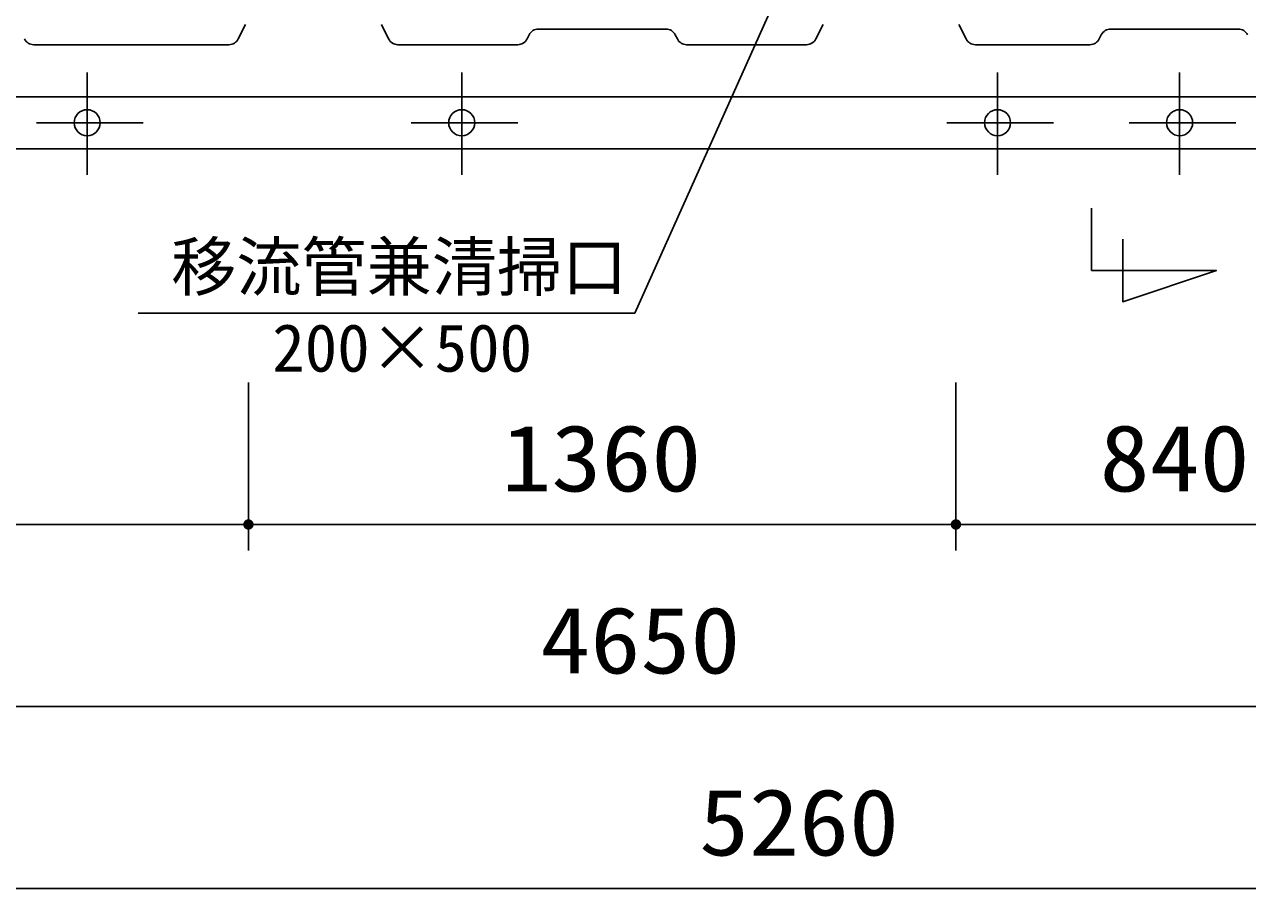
# Model space of a CAD drawing. Units: millimetres, scale not verified. Extents: x -14850 to 14850, y -10500 to 10500.
# Drawn here: x -8240 to -5888, y -1567 to 94 of the extents above; entities that cross this region are included whole.
import ezdxf
from ezdxf.enums import TextEntityAlignment as Align

# ---------------------------------------------------------------- set-up
doc = ezdxf.new("R2010")
doc.units = ezdxf.units.MM
doc.header["$LTSCALE"] = 50
for name, color, linetype, lineweight in [('0-0_機器', 3, 'Continuous', 25), ('0-1_空気管', 3, 'Continuous', 25), ('0-2_躯体', 3, 'Continuous', 25), ('0-3_製作', 5, 'Continuous', 25), ('0-6_文字', 5, 'Continuous', 25)]:
    doc.layers.add(name, color=color, linetype=linetype, lineweight=lineweight)
doc.styles.add('ＭＳ ゴシック', font='')
doc.styles.get('ＭＳ ゴシック').set_extended_font_data('MS Gothic')

msp = doc.modelspace()

# ---------------------------------------------------------------- linework, layer by layer
at = {"layer": '0-1_空気管', "color": 2}
msp.add_lwpolyline([(-9604, 2255.11), (-9604, -144.89), (-4019, -144.89)], dxfattribs=at)
at = {"layer": '0-2_躯体'}
for p, q in [((-6503.17, 796.02), (-7066.31, -461.19)), ((-7814.53, 94.05), (-7828.47, 66.16)), ((-7539.53, 66.16), (-7553.47, 94.05)), ((-6718.47, 66.16), (-6704.53, 94.05)), ((-6443.47, 94.05), (-6429.53, 66.16)), ((-7269.53, 74.05), (-7273.47, 66.16)), ((-7006.36, 85.11), (-7251.64, 85.11)), ((-6984.53, 66.16), (-6988.47, 74.05)), ((-6169.53, 74.05), (-6173.47, 66.16)), ((-5906.36, 85.11), (-6151.64, 85.11)), ((-8221.64, 55.11), (-7846.36, 55.11)), ((-7291.36, 55.11), (-7521.64, 55.11)), ((-6966.64, 55.11), (-6736.36, 55.11)), ((-6191.36, 55.11), (-6411.64, 55.11)), ((-8958.9, -44.89), (-5634, -44.89)), ((-6188.19, -259.09), (-6188.19, -379.09)), ((-7066.31, -461.19), (-8021.02, -461.19))]:
    msp.add_line(p, q, dxfattribs=at)
msp.add_lwpolyline([(-6188.19, -379.09), (-5948.19, -379.09), (-6128.19, -439.09), (-6128.19, -319.09)], dxfattribs=at)
for centre, start, end in [((-7251.64, 65.11), 90, 153.43494), ((-7006.36, 65.11), 26.56505, 90), ((-6151.64, 65.11), 90, 153.43494), ((-5906.36, 65.11), 26.56505, 90), ((-8221.64, 75.11), 206.56503, 270), ((-7846.36, 75.11), 270, 333.43494), ((-7521.64, 75.11), 206.56503, 270), ((-7291.36, 75.11), 270, 333.43494), ((-6966.64, 75.11), 206.56503, 270), ((-6736.36, 75.11), 270, 333.43494), ((-6411.64, 75.11), 206.56503, 270), ((-6191.36, 75.11), 270, 333.43494)]:
    msp.add_arc(centre, 20, start, end, dxfattribs=at)
at = {"layer": '0-3_製作', "color": 2}
for p, q in [((-7809, -917.36), (-7809, -594.15)), ((-6449, -917.36), (-6449, -594.15)), ((-9379, -867.36), (-7809, -867.36)), ((-7809, -867.36), (-6449, -867.36)), ((-6449, -867.36), (-5609, -867.36)), ((-9379, -1217.36), (-4729, -1217.36)), ((-4119, -1567.36), (-9379, -1567.36))]:
    msp.add_line(p, q, dxfattribs=at)
at = {"layer": '0-3_製作'}
for points in [[(-7818.98, -866.73), (-7809, -867.36), (-7819, -867.36)], [(-7819, -867.36), (-7818.68, -869.84), (-7818.92, -868.61)], [(-7809, -867.36), (-7818.68, -869.84), (-7819, -867.36)], [(-7818.82, -865.48), (-7809, -867.36), (-7818.98, -866.73)], [(-7818.51, -864.27), (-7809, -867.36), (-7818.82, -865.48)], [(-7809, -867.36), (-7818.3, -871.04), (-7818.68, -869.84)], [(-7818.05, -863.1), (-7809, -867.36), (-7818.51, -864.27)], [(-7809, -867.36), (-7817.76, -872.18), (-7818.3, -871.04)], [(-7817.44, -862), (-7809, -867.36), (-7818.05, -863.1)], [(-7809, -867.36), (-7817.09, -873.24), (-7817.76, -872.18)], [(-7816.7, -860.98), (-7809, -867.36), (-7817.44, -862)], [(-7809, -867.36), (-7816.29, -874.2), (-7817.09, -873.24)], [(-7815.84, -860.07), (-7809, -867.36), (-7816.7, -860.98)], [(-7809, -867.36), (-7815.37, -875.06), (-7816.29, -874.2)], [(-7814.88, -859.27), (-7809, -867.36), (-7815.84, -860.07)], [(-7809, -867.36), (-7814.36, -875.8), (-7815.37, -875.06)], [(-7813.82, -858.59), (-7809, -867.36), (-7814.88, -859.27)], [(-7809, -867.36), (-7813.26, -876.41), (-7814.36, -875.8)], [(-7812.68, -858.06), (-7809, -867.36), (-7813.82, -858.59)], [(-7809, -867.36), (-7812.09, -876.87), (-7813.26, -876.41)], [(-7811.49, -857.67), (-7809, -867.36), (-7812.68, -858.06)], [(-7809, -867.36), (-7810.87, -877.18), (-7812.09, -876.87)], [(-7810.25, -857.44), (-7809, -867.36), (-7811.49, -857.67)], [(-7809, -867.36), (-7809.63, -877.34), (-7810.87, -877.18)], [(-7809, -857.36), (-7809, -867.36), (-7810.25, -857.44)], [(-7809, -867.36), (-7809, -877.36), (-7809.63, -877.34)], [(-7809, -857.36), (-7799, -867.36), (-7809, -867.36)], [(-7808.37, -857.38), (-7799, -867.36), (-7809, -857.36)], [(-7809, -867.36), (-7807.75, -877.28), (-7809, -877.36)], [(-7799, -867.36), (-7807.75, -877.28), (-7809, -867.36)], [(-7807.12, -857.53), (-7799, -867.36), (-7808.37, -857.38)], [(-7799, -867.36), (-7806.51, -877.04), (-7807.75, -877.28)], [(-7805.91, -857.85), (-7799, -867.36), (-7807.12, -857.53)], [(-7799, -867.36), (-7805.32, -876.66), (-7806.51, -877.04)], [(-7804.74, -858.31), (-7799, -867.36), (-7805.91, -857.85)], [(-7799, -867.36), (-7804.18, -876.12), (-7805.32, -876.66)], [(-7803.64, -858.91), (-7799, -867.36), (-7804.74, -858.31)], [(-7799, -867.36), (-7803.12, -875.45), (-7804.18, -876.12)], [(-7802.62, -859.65), (-7799, -867.36), (-7803.64, -858.91)], [(-7799, -867.36), (-7802.15, -874.65), (-7803.12, -875.45)], [(-7801.71, -860.51), (-7799, -867.36), (-7802.62, -859.65)], [(-7799, -867.36), (-7801.29, -873.73), (-7802.15, -874.65)], [(-7800.91, -861.48), (-7799, -867.36), (-7801.71, -860.51)], [(-7799, -867.36), (-7800.56, -872.72), (-7801.29, -873.73)], [(-7800.24, -862.54), (-7799, -867.36), (-7800.91, -861.48)], [(-7799, -867.36), (-7799.95, -871.62), (-7800.56, -872.72)], [(-7799.7, -863.68), (-7799, -867.36), (-7800.24, -862.54)], [(-7799, -867.36), (-7799.49, -870.45), (-7799.95, -871.62)], [(-7799.31, -864.87), (-7799, -867.36), (-7799.7, -863.68)], [(-7799, -867.36), (-7799.18, -869.23), (-7799.49, -870.45)], [(-7799.08, -866.1), (-7799, -867.36), (-7799.31, -864.87)], [(-7799, -867.36), (-7799.02, -867.99), (-7799.18, -869.23)], [(-6458.98, -866.73), (-6449, -867.36), (-6459, -867.36)], [(-6459, -867.36), (-6458.68, -869.84), (-6458.92, -868.61)], [(-6459, -867.36), (-6458.3, -871.04), (-6458.68, -869.84)], [(-6449, -867.36), (-6458.3, -871.04), (-6459, -867.36)], [(-6458.82, -865.48), (-6449, -867.36), (-6458.98, -866.73)], [(-6458.51, -864.27), (-6449, -867.36), (-6458.82, -865.48)], [(-6458.05, -863.1), (-6449, -867.36), (-6458.51, -864.27)], [(-6449, -867.36), (-6457.76, -872.18), (-6458.3, -871.04)], [(-6457.44, -862), (-6449, -867.36), (-6458.05, -863.1)], [(-6449, -867.36), (-6457.09, -873.24), (-6457.76, -872.18)], [(-6456.7, -860.98), (-6449, -867.36), (-6457.44, -862)], [(-6449, -867.36), (-6456.29, -874.2), (-6457.09, -873.24)], [(-6455.84, -860.07), (-6449, -867.36), (-6456.7, -860.98)], [(-6449, -867.36), (-6455.37, -875.06), (-6456.29, -874.2)], [(-6454.88, -859.27), (-6449, -867.36), (-6455.84, -860.07)], [(-6449, -867.36), (-6454.36, -875.8), (-6455.37, -875.06)], [(-6453.82, -858.59), (-6449, -867.36), (-6454.88, -859.27)], [(-6449, -867.36), (-6453.26, -876.41), (-6454.36, -875.8)], [(-6452.68, -858.06), (-6449, -867.36), (-6453.82, -858.59)], [(-6449, -867.36), (-6452.09, -876.87), (-6453.26, -876.41)], [(-6451.49, -857.67), (-6449, -867.36), (-6452.68, -858.06)], [(-6449, -867.36), (-6450.87, -877.18), (-6452.09, -876.87)], [(-6450.25, -857.44), (-6449, -867.36), (-6451.49, -857.67)], [(-6449, -867.36), (-6449.63, -877.34), (-6450.87, -877.18)], [(-6450.25, -857.44), (-6449, -857.36), (-6449, -867.36)], [(-6449, -867.36), (-6449, -877.36), (-6449.63, -877.34)], [(-6449, -857.36), (-6439, -867.36), (-6449, -867.36)], [(-6448.37, -857.38), (-6439, -867.36), (-6449, -857.36)], [(-6449, -867.36), (-6447.75, -877.28), (-6449, -877.36)], [(-6449, -867.36), (-6446.51, -877.04), (-6447.75, -877.28)], [(-6439, -867.36), (-6446.51, -877.04), (-6449, -867.36)], [(-6447.12, -857.53), (-6439, -867.36), (-6448.37, -857.38)], [(-6445.91, -857.85), (-6439, -867.36), (-6447.12, -857.53)], [(-6439, -867.36), (-6445.32, -876.66), (-6446.51, -877.04)], [(-6444.74, -858.31), (-6439, -867.36), (-6445.91, -857.85)], [(-6439, -867.36), (-6444.18, -876.12), (-6445.32, -876.66)], [(-6443.64, -858.91), (-6439, -867.36), (-6444.74, -858.31)], [(-6439, -867.36), (-6443.12, -875.45), (-6444.18, -876.12)], [(-6442.62, -859.65), (-6439, -867.36), (-6443.64, -858.91)], [(-6439, -867.36), (-6442.15, -874.65), (-6443.12, -875.45)], [(-6441.71, -860.51), (-6439, -867.36), (-6442.62, -859.65)], [(-6439, -867.36), (-6441.29, -873.73), (-6442.15, -874.65)], [(-6440.91, -861.48), (-6439, -867.36), (-6441.71, -860.51)], [(-6439, -867.36), (-6440.56, -872.72), (-6441.29, -873.73)], [(-6440.24, -862.54), (-6439, -867.36), (-6440.91, -861.48)], [(-6439, -867.36), (-6439.95, -871.62), (-6440.56, -872.72)], [(-6439.7, -863.68), (-6439, -867.36), (-6440.24, -862.54)], [(-6439, -867.36), (-6439.49, -870.45), (-6439.95, -871.62)], [(-6439.31, -864.87), (-6439, -867.36), (-6439.7, -863.68)], [(-6439, -867.36), (-6439.18, -869.23), (-6439.49, -870.45)], [(-6439.31, -864.87), (-6439.08, -866.1), (-6439, -867.36)], [(-6439, -867.36), (-6439.02, -867.99), (-6439.18, -869.23)]]:
    msp.add_solid(points, dxfattribs=at)
at = {"layer": '0-6_文字', "color": 7}
for p, q in [((-8119, -195.1), (-8119, 1.39)), ((-7399, -195.1), (-7399, 1.39)), ((-6369, -195.1), (-6369, 1.39)), ((-6019, -195.1), (-6019, 1.39)), ((-8216.32, -94.89), (-8011.17, -94.89)), ((-7496.32, -94.89), (-7291.17, -94.89)), ((-6466.32, -94.89), (-6261.17, -94.89)), ((-6116.32, -94.89), (-5911.18, -94.89))]:
    msp.add_line(p, q, dxfattribs=at)
for centre in [(-8119, -94.89), (-7399, -94.89), (-6369, -94.89), (-6019, -94.89)]:
    msp.add_circle(centre, 25, dxfattribs=at)

# ---------------------------------------------------------------- texts
at = {"layer": '0-0_機器', "color": 4, "style": 'ＭＳ ゴシック'}
msp.add_text('200×500', height=91.79, dxfattribs=at).set_placement((-7763.22, -601.09), align=Align.BOTTOM_LEFT)
at = {"layer": '0-2_躯体', "color": 4, "style": 'ＭＳ ゴシック'}
msp.add_text('移流管兼清掃口', height=91.79, dxfattribs=at).set_placement((-7957.5, -445.22), align=Align.BOTTOM_LEFT)
at = {"layer": '0-3_製作', "color": 4, "style": 'ＭＳ ゴシック', "width": 1.1}
for s, p in [('1360', (-7322.75, -842.36)), ('840', (-6172.75, -842.36)), ('4650', (-7247.75, -1192.36)), ('5260', (-6942.75, -1542.36))]:
    msp.add_text(s, height=128.4, dxfattribs=at).set_placement(p, align=Align.BOTTOM_LEFT)

doc.saveas('drawing.dxf')
